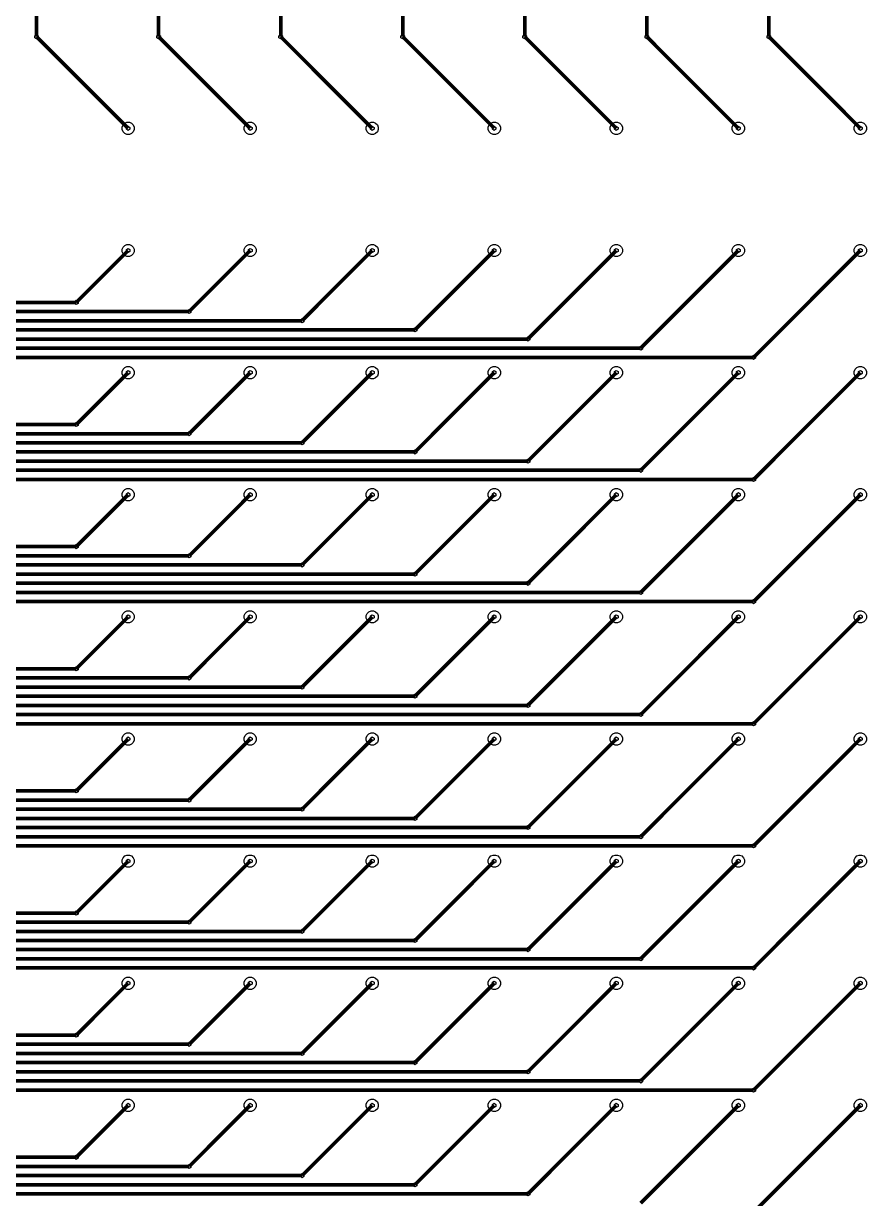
# Model space of a CAD drawing. Extents: x -22715 to 22715, y -22715 to 22715.
# Drawn here: x -736 to -45, y -3926 to -2964 of the extents above; entities that cross this region are included whole.
import ezdxf

# ---------------------------------------------------------------- set-up
doc = ezdxf.new("R2010")
doc.units = 0
doc.layers.add('L0D0_0', color=2, linetype='CONTINUOUS')

# ---------------------------------------------------------------- blocks, each defined once
blk = doc.blocks.new('LGA400C100P20X20_2000X2000X0_1')
at = {"layer": 'L0D0_0'}
for points in [[(-6.51, 5.45), (-6.528, 5.458), (-6.542, 5.472), (-6.55, 5.49), (-6.55, 5.51), (-6.542, 5.528), (-6.528, 5.542), (-6.51, 5.55), (-6.49, 5.55), (-6.472, 5.542), (-6.458, 5.528), (-6.45, 5.51), (-6.45, 5.49), (-6.458, 5.472), (-6.472, 5.458), (-6.49, 5.45)], [(-5.51, 5.45), (-5.528, 5.458), (-5.542, 5.472), (-5.55, 5.49), (-5.55, 5.51), (-5.542, 5.528), (-5.528, 5.542), (-5.51, 5.55), (-5.49, 5.55), (-5.472, 5.542), (-5.458, 5.528), (-5.45, 5.51), (-5.45, 5.49), (-5.458, 5.472), (-5.472, 5.458), (-5.49, 5.45)], [(-4.51, 5.45), (-4.528, 5.458), (-4.542, 5.472), (-4.55, 5.49), (-4.55, 5.51), (-4.542, 5.528), (-4.528, 5.542), (-4.51, 5.55), (-4.49, 5.55), (-4.472, 5.542), (-4.458, 5.528), (-4.45, 5.51), (-4.45, 5.49), (-4.458, 5.472), (-4.472, 5.458), (-4.49, 5.45)], [(-3.51, 5.45), (-3.528, 5.458), (-3.542, 5.472), (-3.55, 5.49), (-3.55, 5.51), (-3.542, 5.528), (-3.528, 5.542), (-3.51, 5.55), (-3.49, 5.55), (-3.472, 5.542), (-3.458, 5.528), (-3.45, 5.51), (-3.45, 5.49), (-3.458, 5.472), (-3.472, 5.458), (-3.49, 5.45)], [(-2.51, 5.45), (-2.528, 5.458), (-2.542, 5.472), (-2.55, 5.49), (-2.55, 5.51), (-2.542, 5.528), (-2.528, 5.542), (-2.51, 5.55), (-2.49, 5.55), (-2.472, 5.542), (-2.458, 5.528), (-2.45, 5.51), (-2.45, 5.49), (-2.458, 5.472), (-2.472, 5.458), (-2.49, 5.45)], [(-1.51, 5.45), (-1.528, 5.458), (-1.542, 5.472), (-1.55, 5.49), (-1.55, 5.51), (-1.542, 5.528), (-1.528, 5.542), (-1.51, 5.55), (-1.49, 5.55), (-1.472, 5.542), (-1.458, 5.528), (-1.45, 5.51), (-1.45, 5.49), (-1.458, 5.472), (-1.472, 5.458), (-1.49, 5.45)], [(-0.51, 5.45), (-0.528, 5.458), (-0.542, 5.472), (-0.55, 5.49), (-0.55, 5.51), (-0.542, 5.528), (-0.528, 5.542), (-0.51, 5.55), (-0.49, 5.55), (-0.472, 5.542), (-0.458, 5.528), (-0.45, 5.51), (-0.45, 5.49), (-0.458, 5.472), (-0.472, 5.458), (-0.49, 5.45)], [(-6.51, 4.45), (-6.528, 4.458), (-6.542, 4.472), (-6.55, 4.49), (-6.55, 4.51), (-6.542, 4.528), (-6.528, 4.542), (-6.51, 4.55), (-6.49, 4.55), (-6.472, 4.542), (-6.458, 4.528), (-6.45, 4.51), (-6.45, 4.49), (-6.458, 4.472), (-6.472, 4.458), (-6.49, 4.45)], [(-5.51, 4.45), (-5.528, 4.458), (-5.542, 4.472), (-5.55, 4.49), (-5.55, 4.51), (-5.542, 4.528), (-5.528, 4.542), (-5.51, 4.55), (-5.49, 4.55), (-5.472, 4.542), (-5.458, 4.528), (-5.45, 4.51), (-5.45, 4.49), (-5.458, 4.472), (-5.472, 4.458), (-5.49, 4.45)], [(-4.51, 4.45), (-4.528, 4.458), (-4.542, 4.472), (-4.55, 4.49), (-4.55, 4.51), (-4.542, 4.528), (-4.528, 4.542), (-4.51, 4.55), (-4.49, 4.55), (-4.472, 4.542), (-4.458, 4.528), (-4.45, 4.51), (-4.45, 4.49), (-4.458, 4.472), (-4.472, 4.458), (-4.49, 4.45)], [(-3.51, 4.45), (-3.528, 4.458), (-3.542, 4.472), (-3.55, 4.49), (-3.55, 4.51), (-3.542, 4.528), (-3.528, 4.542), (-3.51, 4.55), (-3.49, 4.55), (-3.472, 4.542), (-3.458, 4.528), (-3.45, 4.51), (-3.45, 4.49), (-3.458, 4.472), (-3.472, 4.458), (-3.49, 4.45)], [(-2.51, 4.45), (-2.528, 4.458), (-2.542, 4.472), (-2.55, 4.49), (-2.55, 4.51), (-2.542, 4.528), (-2.528, 4.542), (-2.51, 4.55), (-2.49, 4.55), (-2.472, 4.542), (-2.458, 4.528), (-2.45, 4.51), (-2.45, 4.49), (-2.458, 4.472), (-2.472, 4.458), (-2.49, 4.45)], [(-1.51, 4.45), (-1.528, 4.458), (-1.542, 4.472), (-1.55, 4.49), (-1.55, 4.51), (-1.542, 4.528), (-1.528, 4.542), (-1.51, 4.55), (-1.49, 4.55), (-1.472, 4.542), (-1.458, 4.528), (-1.45, 4.51), (-1.45, 4.49), (-1.458, 4.472), (-1.472, 4.458), (-1.49, 4.45)], [(-0.51, 4.45), (-0.528, 4.458), (-0.542, 4.472), (-0.55, 4.49), (-0.55, 4.51), (-0.542, 4.528), (-0.528, 4.542), (-0.51, 4.55), (-0.49, 4.55), (-0.472, 4.542), (-0.458, 4.528), (-0.45, 4.51), (-0.45, 4.49), (-0.458, 4.472), (-0.472, 4.458), (-0.49, 4.45)], [(-6.51, 3.45), (-6.528, 3.458), (-6.542, 3.472), (-6.55, 3.49), (-6.55, 3.51), (-6.542, 3.528), (-6.528, 3.542), (-6.51, 3.55), (-6.49, 3.55), (-6.472, 3.542), (-6.458, 3.528), (-6.45, 3.51), (-6.45, 3.49), (-6.458, 3.472), (-6.472, 3.458), (-6.49, 3.45)], [(-5.51, 3.45), (-5.528, 3.458), (-5.542, 3.472), (-5.55, 3.49), (-5.55, 3.51), (-5.542, 3.528), (-5.528, 3.542), (-5.51, 3.55), (-5.49, 3.55), (-5.472, 3.542), (-5.458, 3.528), (-5.45, 3.51), (-5.45, 3.49), (-5.458, 3.472), (-5.472, 3.458), (-5.49, 3.45)], [(-4.51, 3.45), (-4.528, 3.458), (-4.542, 3.472), (-4.55, 3.49), (-4.55, 3.51), (-4.542, 3.528), (-4.528, 3.542), (-4.51, 3.55), (-4.49, 3.55), (-4.472, 3.542), (-4.458, 3.528), (-4.45, 3.51), (-4.45, 3.49), (-4.458, 3.472), (-4.472, 3.458), (-4.49, 3.45)], [(-3.51, 3.45), (-3.528, 3.458), (-3.542, 3.472), (-3.55, 3.49), (-3.55, 3.51), (-3.542, 3.528), (-3.528, 3.542), (-3.51, 3.55), (-3.49, 3.55), (-3.472, 3.542), (-3.458, 3.528), (-3.45, 3.51), (-3.45, 3.49), (-3.458, 3.472), (-3.472, 3.458), (-3.49, 3.45)], [(-2.51, 3.45), (-2.528, 3.458), (-2.542, 3.472), (-2.55, 3.49), (-2.55, 3.51), (-2.542, 3.528), (-2.528, 3.542), (-2.51, 3.55), (-2.49, 3.55), (-2.472, 3.542), (-2.458, 3.528), (-2.45, 3.51), (-2.45, 3.49), (-2.458, 3.472), (-2.472, 3.458), (-2.49, 3.45)], [(-1.51, 3.45), (-1.528, 3.458), (-1.542, 3.472), (-1.55, 3.49), (-1.55, 3.51), (-1.542, 3.528), (-1.528, 3.542), (-1.51, 3.55), (-1.49, 3.55), (-1.472, 3.542), (-1.458, 3.528), (-1.45, 3.51), (-1.45, 3.49), (-1.458, 3.472), (-1.472, 3.458), (-1.49, 3.45)], [(-0.51, 3.45), (-0.528, 3.458), (-0.542, 3.472), (-0.55, 3.49), (-0.55, 3.51), (-0.542, 3.528), (-0.528, 3.542), (-0.51, 3.55), (-0.49, 3.55), (-0.472, 3.542), (-0.458, 3.528), (-0.45, 3.51), (-0.45, 3.49), (-0.458, 3.472), (-0.472, 3.458), (-0.49, 3.45)], [(-6.51, 2.45), (-6.528, 2.458), (-6.542, 2.472), (-6.55, 2.49), (-6.55, 2.51), (-6.542, 2.528), (-6.528, 2.542), (-6.51, 2.55), (-6.49, 2.55), (-6.472, 2.542), (-6.458, 2.528), (-6.45, 2.51), (-6.45, 2.49), (-6.458, 2.472), (-6.472, 2.458), (-6.49, 2.45)], [(-5.51, 2.45), (-5.528, 2.458), (-5.542, 2.472), (-5.55, 2.49), (-5.55, 2.51), (-5.542, 2.528), (-5.528, 2.542), (-5.51, 2.55), (-5.49, 2.55), (-5.472, 2.542), (-5.458, 2.528), (-5.45, 2.51), (-5.45, 2.49), (-5.458, 2.472), (-5.472, 2.458), (-5.49, 2.45)], [(-4.51, 2.45), (-4.528, 2.458), (-4.542, 2.472), (-4.55, 2.49), (-4.55, 2.51), (-4.542, 2.528), (-4.528, 2.542), (-4.51, 2.55), (-4.49, 2.55), (-4.472, 2.542), (-4.458, 2.528), (-4.45, 2.51), (-4.45, 2.49), (-4.458, 2.472), (-4.472, 2.458), (-4.49, 2.45)], [(-3.51, 2.45), (-3.528, 2.458), (-3.542, 2.472), (-3.55, 2.49), (-3.55, 2.51), (-3.542, 2.528), (-3.528, 2.542), (-3.51, 2.55), (-3.49, 2.55), (-3.472, 2.542), (-3.458, 2.528), (-3.45, 2.51), (-3.45, 2.49), (-3.458, 2.472), (-3.472, 2.458), (-3.49, 2.45)], [(-2.51, 2.45), (-2.528, 2.458), (-2.542, 2.472), (-2.55, 2.49), (-2.55, 2.51), (-2.542, 2.528), (-2.528, 2.542), (-2.51, 2.55), (-2.49, 2.55), (-2.472, 2.542), (-2.458, 2.528), (-2.45, 2.51), (-2.45, 2.49), (-2.458, 2.472), (-2.472, 2.458), (-2.49, 2.45)], [(-1.51, 2.45), (-1.528, 2.458), (-1.542, 2.472), (-1.55, 2.49), (-1.55, 2.51), (-1.542, 2.528), (-1.528, 2.542), (-1.51, 2.55), (-1.49, 2.55), (-1.472, 2.542), (-1.458, 2.528), (-1.45, 2.51), (-1.45, 2.49), (-1.458, 2.472), (-1.472, 2.458), (-1.49, 2.45)], [(-0.51, 2.45), (-0.528, 2.458), (-0.542, 2.472), (-0.55, 2.49), (-0.55, 2.51), (-0.542, 2.528), (-0.528, 2.542), (-0.51, 2.55), (-0.49, 2.55), (-0.472, 2.542), (-0.458, 2.528), (-0.45, 2.51), (-0.45, 2.49), (-0.458, 2.472), (-0.472, 2.458), (-0.49, 2.45)], [(-6.51, 1.45), (-6.528, 1.458), (-6.542, 1.472), (-6.55, 1.49), (-6.55, 1.51), (-6.542, 1.528), (-6.528, 1.542), (-6.51, 1.55), (-6.49, 1.55), (-6.472, 1.542), (-6.458, 1.528), (-6.45, 1.51), (-6.45, 1.49), (-6.458, 1.472), (-6.472, 1.458), (-6.49, 1.45)], [(-5.51, 1.45), (-5.528, 1.458), (-5.542, 1.472), (-5.55, 1.49), (-5.55, 1.51), (-5.542, 1.528), (-5.528, 1.542), (-5.51, 1.55), (-5.49, 1.55), (-5.472, 1.542), (-5.458, 1.528), (-5.45, 1.51), (-5.45, 1.49), (-5.458, 1.472), (-5.472, 1.458), (-5.49, 1.45)], [(-4.51, 1.45), (-4.528, 1.458), (-4.542, 1.472), (-4.55, 1.49), (-4.55, 1.51), (-4.542, 1.528), (-4.528, 1.542), (-4.51, 1.55), (-4.49, 1.55), (-4.472, 1.542), (-4.458, 1.528), (-4.45, 1.51), (-4.45, 1.49), (-4.458, 1.472), (-4.472, 1.458), (-4.49, 1.45)], [(-3.51, 1.45), (-3.528, 1.458), (-3.542, 1.472), (-3.55, 1.49), (-3.55, 1.51), (-3.542, 1.528), (-3.528, 1.542), (-3.51, 1.55), (-3.49, 1.55), (-3.472, 1.542), (-3.458, 1.528), (-3.45, 1.51), (-3.45, 1.49), (-3.458, 1.472), (-3.472, 1.458), (-3.49, 1.45)], [(-2.51, 1.45), (-2.528, 1.458), (-2.542, 1.472), (-2.55, 1.49), (-2.55, 1.51), (-2.542, 1.528), (-2.528, 1.542), (-2.51, 1.55), (-2.49, 1.55), (-2.472, 1.542), (-2.458, 1.528), (-2.45, 1.51), (-2.45, 1.49), (-2.458, 1.472), (-2.472, 1.458), (-2.49, 1.45)], [(-1.51, 1.45), (-1.528, 1.458), (-1.542, 1.472), (-1.55, 1.49), (-1.55, 1.51), (-1.542, 1.528), (-1.528, 1.542), (-1.51, 1.55), (-1.49, 1.55), (-1.472, 1.542), (-1.458, 1.528), (-1.45, 1.51), (-1.45, 1.49), (-1.458, 1.472), (-1.472, 1.458), (-1.49, 1.45)], [(-0.51, 1.45), (-0.528, 1.458), (-0.542, 1.472), (-0.55, 1.49), (-0.55, 1.51), (-0.542, 1.528), (-0.528, 1.542), (-0.51, 1.55), (-0.49, 1.55), (-0.472, 1.542), (-0.458, 1.528), (-0.45, 1.51), (-0.45, 1.49), (-0.458, 1.472), (-0.472, 1.458), (-0.49, 1.45)], [(-6.51, 0.45), (-6.528, 0.458), (-6.542, 0.472), (-6.55, 0.49), (-6.55, 0.51), (-6.542, 0.528), (-6.528, 0.542), (-6.51, 0.55), (-6.49, 0.55), (-6.472, 0.542), (-6.458, 0.528), (-6.45, 0.51), (-6.45, 0.49), (-6.458, 0.472), (-6.472, 0.458), (-6.49, 0.45)], [(-5.51, 0.45), (-5.528, 0.458), (-5.542, 0.472), (-5.55, 0.49), (-5.55, 0.51), (-5.542, 0.528), (-5.528, 0.542), (-5.51, 0.55), (-5.49, 0.55), (-5.472, 0.542), (-5.458, 0.528), (-5.45, 0.51), (-5.45, 0.49), (-5.458, 0.472), (-5.472, 0.458), (-5.49, 0.45)], [(-4.51, 0.45), (-4.528, 0.458), (-4.542, 0.472), (-4.55, 0.49), (-4.55, 0.51), (-4.542, 0.528), (-4.528, 0.542), (-4.51, 0.55), (-4.49, 0.55), (-4.472, 0.542), (-4.458, 0.528), (-4.45, 0.51), (-4.45, 0.49), (-4.458, 0.472), (-4.472, 0.458), (-4.49, 0.45)], [(-3.51, 0.45), (-3.528, 0.458), (-3.542, 0.472), (-3.55, 0.49), (-3.55, 0.51), (-3.542, 0.528), (-3.528, 0.542), (-3.51, 0.55), (-3.49, 0.55), (-3.472, 0.542), (-3.458, 0.528), (-3.45, 0.51), (-3.45, 0.49), (-3.458, 0.472), (-3.472, 0.458), (-3.49, 0.45)], [(-2.51, 0.45), (-2.528, 0.458), (-2.542, 0.472), (-2.55, 0.49), (-2.55, 0.51), (-2.542, 0.528), (-2.528, 0.542), (-2.51, 0.55), (-2.49, 0.55), (-2.472, 0.542), (-2.458, 0.528), (-2.45, 0.51), (-2.45, 0.49), (-2.458, 0.472), (-2.472, 0.458), (-2.49, 0.45)], [(-1.51, 0.45), (-1.528, 0.458), (-1.542, 0.472), (-1.55, 0.49), (-1.55, 0.51), (-1.542, 0.528), (-1.528, 0.542), (-1.51, 0.55), (-1.49, 0.55), (-1.472, 0.542), (-1.458, 0.528), (-1.45, 0.51), (-1.45, 0.49), (-1.458, 0.472), (-1.472, 0.458), (-1.49, 0.45)], [(-0.51, 0.45), (-0.528, 0.458), (-0.542, 0.472), (-0.55, 0.49), (-0.55, 0.51), (-0.542, 0.528), (-0.528, 0.542), (-0.51, 0.55), (-0.49, 0.55), (-0.472, 0.542), (-0.458, 0.528), (-0.45, 0.51), (-0.45, 0.49), (-0.458, 0.472), (-0.472, 0.458), (-0.49, 0.45)], [(-6.51, -0.55), (-6.528, -0.542), (-6.542, -0.528), (-6.55, -0.51), (-6.55, -0.49), (-6.542, -0.472), (-6.528, -0.458), (-6.51, -0.45), (-6.49, -0.45), (-6.472, -0.458), (-6.458, -0.472), (-6.45, -0.49), (-6.45, -0.51), (-6.458, -0.528), (-6.472, -0.542), (-6.49, -0.55)], [(-5.51, -0.55), (-5.528, -0.542), (-5.542, -0.528), (-5.55, -0.51), (-5.55, -0.49), (-5.542, -0.472), (-5.528, -0.458), (-5.51, -0.45), (-5.49, -0.45), (-5.472, -0.458), (-5.458, -0.472), (-5.45, -0.49), (-5.45, -0.51), (-5.458, -0.528), (-5.472, -0.542), (-5.49, -0.55)], [(-4.51, -0.55), (-4.528, -0.542), (-4.542, -0.528), (-4.55, -0.51), (-4.55, -0.49), (-4.542, -0.472), (-4.528, -0.458), (-4.51, -0.45), (-4.49, -0.45), (-4.472, -0.458), (-4.458, -0.472), (-4.45, -0.49), (-4.45, -0.51), (-4.458, -0.528), (-4.472, -0.542), (-4.49, -0.55)], [(-3.51, -0.55), (-3.528, -0.542), (-3.542, -0.528), (-3.55, -0.51), (-3.55, -0.49), (-3.542, -0.472), (-3.528, -0.458), (-3.51, -0.45), (-3.49, -0.45), (-3.472, -0.458), (-3.458, -0.472), (-3.45, -0.49), (-3.45, -0.51), (-3.458, -0.528), (-3.472, -0.542), (-3.49, -0.55)], [(-2.51, -0.55), (-2.528, -0.542), (-2.542, -0.528), (-2.55, -0.51), (-2.55, -0.49), (-2.542, -0.472), (-2.528, -0.458), (-2.51, -0.45), (-2.49, -0.45), (-2.472, -0.458), (-2.458, -0.472), (-2.45, -0.49), (-2.45, -0.51), (-2.458, -0.528), (-2.472, -0.542), (-2.49, -0.55)], [(-1.51, -0.55), (-1.528, -0.542), (-1.542, -0.528), (-1.55, -0.51), (-1.55, -0.49), (-1.542, -0.472), (-1.528, -0.458), (-1.51, -0.45), (-1.49, -0.45), (-1.472, -0.458), (-1.458, -0.472), (-1.45, -0.49), (-1.45, -0.51), (-1.458, -0.528), (-1.472, -0.542), (-1.49, -0.55)], [(-0.51, -0.55), (-0.528, -0.542), (-0.542, -0.528), (-0.55, -0.51), (-0.55, -0.49), (-0.542, -0.472), (-0.528, -0.458), (-0.51, -0.45), (-0.49, -0.45), (-0.472, -0.458), (-0.458, -0.472), (-0.45, -0.49), (-0.45, -0.51), (-0.458, -0.528), (-0.472, -0.542), (-0.49, -0.55)], [(-6.51, -1.55), (-6.528, -1.542), (-6.542, -1.528), (-6.55, -1.51), (-6.55, -1.49), (-6.542, -1.472), (-6.528, -1.458), (-6.51, -1.45), (-6.49, -1.45), (-6.472, -1.458), (-6.458, -1.472), (-6.45, -1.49), (-6.45, -1.51), (-6.458, -1.528), (-6.472, -1.542), (-6.49, -1.55)], [(-5.51, -1.55), (-5.528, -1.542), (-5.542, -1.528), (-5.55, -1.51), (-5.55, -1.49), (-5.542, -1.472), (-5.528, -1.458), (-5.51, -1.45), (-5.49, -1.45), (-5.472, -1.458), (-5.458, -1.472), (-5.45, -1.49), (-5.45, -1.51), (-5.458, -1.528), (-5.472, -1.542), (-5.49, -1.55)], [(-4.51, -1.55), (-4.528, -1.542), (-4.542, -1.528), (-4.55, -1.51), (-4.55, -1.49), (-4.542, -1.472), (-4.528, -1.458), (-4.51, -1.45), (-4.49, -1.45), (-4.472, -1.458), (-4.458, -1.472), (-4.45, -1.49), (-4.45, -1.51), (-4.458, -1.528), (-4.472, -1.542), (-4.49, -1.55)], [(-3.51, -1.55), (-3.528, -1.542), (-3.542, -1.528), (-3.55, -1.51), (-3.55, -1.49), (-3.542, -1.472), (-3.528, -1.458), (-3.51, -1.45), (-3.49, -1.45), (-3.472, -1.458), (-3.458, -1.472), (-3.45, -1.49), (-3.45, -1.51), (-3.458, -1.528), (-3.472, -1.542), (-3.49, -1.55)], [(-2.51, -1.55), (-2.528, -1.542), (-2.542, -1.528), (-2.55, -1.51), (-2.55, -1.49), (-2.542, -1.472), (-2.528, -1.458), (-2.51, -1.45), (-2.49, -1.45), (-2.472, -1.458), (-2.458, -1.472), (-2.45, -1.49), (-2.45, -1.51), (-2.458, -1.528), (-2.472, -1.542), (-2.49, -1.55)], [(-1.51, -1.55), (-1.528, -1.542), (-1.542, -1.528), (-1.55, -1.51), (-1.55, -1.49), (-1.542, -1.472), (-1.528, -1.458), (-1.51, -1.45), (-1.49, -1.45), (-1.472, -1.458), (-1.458, -1.472), (-1.45, -1.49), (-1.45, -1.51), (-1.458, -1.528), (-1.472, -1.542), (-1.49, -1.55)], [(-0.51, -1.55), (-0.528, -1.542), (-0.542, -1.528), (-0.55, -1.51), (-0.55, -1.49), (-0.542, -1.472), (-0.528, -1.458), (-0.51, -1.45), (-0.49, -1.45), (-0.472, -1.458), (-0.458, -1.472), (-0.45, -1.49), (-0.45, -1.51), (-0.458, -1.528), (-0.472, -1.542), (-0.49, -1.55)], [(-6.51, -2.55), (-6.528, -2.542), (-6.542, -2.528), (-6.55, -2.51), (-6.55, -2.49), (-6.542, -2.472), (-6.528, -2.458), (-6.51, -2.45), (-6.49, -2.45), (-6.472, -2.458), (-6.458, -2.472), (-6.45, -2.49), (-6.45, -2.51), (-6.458, -2.528), (-6.472, -2.542), (-6.49, -2.55)], [(-5.51, -2.55), (-5.528, -2.542), (-5.542, -2.528), (-5.55, -2.51), (-5.55, -2.49), (-5.542, -2.472), (-5.528, -2.458), (-5.51, -2.45), (-5.49, -2.45), (-5.472, -2.458), (-5.458, -2.472), (-5.45, -2.49), (-5.45, -2.51), (-5.458, -2.528), (-5.472, -2.542), (-5.49, -2.55)], [(-4.51, -2.55), (-4.528, -2.542), (-4.542, -2.528), (-4.55, -2.51), (-4.55, -2.49), (-4.542, -2.472), (-4.528, -2.458), (-4.51, -2.45), (-4.49, -2.45), (-4.472, -2.458), (-4.458, -2.472), (-4.45, -2.49), (-4.45, -2.51), (-4.458, -2.528), (-4.472, -2.542), (-4.49, -2.55)], [(-3.51, -2.55), (-3.528, -2.542), (-3.542, -2.528), (-3.55, -2.51), (-3.55, -2.49), (-3.542, -2.472), (-3.528, -2.458), (-3.51, -2.45), (-3.49, -2.45), (-3.472, -2.458), (-3.458, -2.472), (-3.45, -2.49), (-3.45, -2.51), (-3.458, -2.528), (-3.472, -2.542), (-3.49, -2.55)], [(-2.51, -2.55), (-2.528, -2.542), (-2.542, -2.528), (-2.55, -2.51), (-2.55, -2.49), (-2.542, -2.472), (-2.528, -2.458), (-2.51, -2.45), (-2.49, -2.45), (-2.472, -2.458), (-2.458, -2.472), (-2.45, -2.49), (-2.45, -2.51), (-2.458, -2.528), (-2.472, -2.542), (-2.49, -2.55)], [(-1.51, -2.55), (-1.528, -2.542), (-1.542, -2.528), (-1.55, -2.51), (-1.55, -2.49), (-1.542, -2.472), (-1.528, -2.458), (-1.51, -2.45), (-1.49, -2.45), (-1.472, -2.458), (-1.458, -2.472), (-1.45, -2.49), (-1.45, -2.51), (-1.458, -2.528), (-1.472, -2.542), (-1.49, -2.55)], [(-0.51, -2.55), (-0.528, -2.542), (-0.542, -2.528), (-0.55, -2.51), (-0.55, -2.49), (-0.542, -2.472), (-0.528, -2.458), (-0.51, -2.45), (-0.49, -2.45), (-0.472, -2.458), (-0.458, -2.472), (-0.45, -2.49), (-0.45, -2.51), (-0.458, -2.528), (-0.472, -2.542), (-0.49, -2.55)]]:
    blk.add_lwpolyline(points, close=True, dxfattribs=at)

msp = doc.modelspace()

# ---------------------------------------------------------------- linework, layer by layer
at = {"layer": 'L0D0_0', "const_width": 3}
for points in [[(-125, -2975), (-125, 17857.5)], [(-725, -2975), (-725, 5477.5)], [(-625, -2975), (-625, 5477.5)], [(-525, -2975), (-525, 5477.5)], [(-425, -2975), (-425, 5477.5)], [(-325, -2975), (-325, 5477.5)], [(-225, -2975), (-225, 5477.5)], [(-725, -2975), (-650, -3050)], [(-625, -2975), (-550, -3050)], [(-525, -2975), (-450, -3050)], [(-425, -2975), (-350, -3050)], [(-325, -2975), (-250, -3050)], [(-225, -2975), (-150, -3050)], [(-125, -2975), (-50, -3050)], [(-692.5, -3192.5), (-650, -3150)], [(-600, -3200), (-550, -3150)], [(-507.5, -3207.5), (-450, -3150)], [(-415, -3215), (-350, -3150)], [(-322.5, -3222.5), (-250, -3150)], [(-230, -3230), (-150, -3150)], [(-137.5, -3237.5), (-50, -3150)], [(-6741.8, -3192.5), (-692.5, -3192.5)], [(-6744.9, -3200), (-600, -3200)], [(-6748, -3207.5), (-507.5, -3207.5)], [(-6754.2, -3222.5), (-322.5, -3222.5)], [(-6751.1, -3215), (-415, -3215)], [(-6757.4, -3230), (-230, -3230)], [(-6760.5, -3237.5), (-137.5, -3237.5)], [(-692.5, -3292.5), (-650, -3250)], [(-600, -3300), (-550, -3250)], [(-507.5, -3307.5), (-450, -3250)], [(-415, -3315), (-350, -3250)], [(-322.5, -3322.5), (-250, -3250)], [(-230, -3330), (-150, -3250)], [(-137.5, -3337.5), (-50, -3250)], [(-8609.9, -3300), (-600, -3300)], [(-8606.8, -3292.5), (-692.5, -3292.5)], [(-8613, -3307.5), (-507.5, -3307.5)], [(-8616.1, -3315), (-415, -3315)], [(-8622.4, -3330), (-230, -3330)], [(-8619.2, -3322.5), (-322.5, -3322.5)], [(-8625.5, -3337.5), (-137.5, -3337.5)], [(-692.5, -3392.5), (-650, -3350)], [(-600, -3400), (-550, -3350)], [(-507.5, -3407.5), (-450, -3350)], [(-415, -3415), (-350, -3350)], [(-322.5, -3422.5), (-250, -3350)], [(-230, -3430), (-150, -3350)], [(-137.5, -3437.5), (-50, -3350)], [(-10191.8, -3392.5), (-692.5, -3392.5)], [(-10194.9, -3400), (-600, -3400)], [(-10201.1, -3415), (-415, -3415)], [(-10198, -3407.5), (-507.5, -3407.5)], [(-10204.3, -3422.5), (-322.5, -3422.5)], [(-10207.4, -3430), (-230, -3430)], [(-10210.5, -3437.5), (-137.5, -3437.5)], [(-692.5, -3492.5), (-650, -3450)], [(-600, -3500), (-550, -3450)], [(-507.5, -3507.5), (-450, -3450)], [(-415, -3515), (-350, -3450)], [(-322.5, -3522.5), (-250, -3450)], [(-230, -3530), (-150, -3450)], [(-137.5, -3537.5), (-50, -3450)], [(-11161.8, -3492.5), (-692.5, -3492.5)], [(-11164.9, -3500), (-600, -3500)], [(-11168, -3507.5), (-507.5, -3507.5)], [(-11174.3, -3522.5), (-322.5, -3522.5)], [(-11171.1, -3515), (-415, -3515)], [(-11177.4, -3530), (-230, -3530)], [(-11180.5, -3537.5), (-137.5, -3537.5)], [(-692.5, -3592.5), (-650, -3550)], [(-600, -3600), (-550, -3550)], [(-507.5, -3607.5), (-450, -3550)], [(-415, -3615), (-350, -3550)], [(-322.5, -3622.5), (-250, -3550)], [(-230, -3630), (-150, -3550)], [(-137.5, -3637.5), (-50, -3550)], [(-12124.3, -3592.5), (-692.5, -3592.5)], [(-12130.5, -3607.5), (-507.5, -3607.5)], [(-12127.4, -3600), (-600, -3600)], [(-12133.6, -3615), (-415, -3615)], [(-12136.8, -3622.5), (-322.5, -3622.5)], [(-12143, -3637.5), (-137.5, -3637.5)], [(-12139.9, -3630), (-230, -3630)], [(-692.5, -3692.5), (-650, -3650)], [(-600, -3700), (-550, -3650)], [(-507.5, -3707.5), (-450, -3650)], [(-415, -3715), (-350, -3650)], [(-322.5, -3722.5), (-250, -3650)], [(-230, -3730), (-150, -3650)], [(-137.5, -3737.5), (-50, -3650)], [(-12974.3, -3692.5), (-692.5, -3692.5)], [(-12977.4, -3700), (-600, -3700)], [(-12983.6, -3715), (-415, -3715)], [(-12980.5, -3707.5), (-507.5, -3707.5)], [(-12986.8, -3722.5), (-322.5, -3722.5)], [(-12989.9, -3730), (-230, -3730)], [(-12993, -3737.5), (-137.5, -3737.5)], [(-692.5, -3792.5), (-650, -3750)], [(-600, -3800), (-550, -3750)], [(-507.5, -3807.5), (-450, -3750)], [(-415, -3815), (-350, -3750)], [(-322.5, -3822.5), (-250, -3750)], [(-230, -3830), (-150, -3750)], [(-137.5, -3837.5), (-50, -3750)], [(-13902.4, -3800), (-600, -3800)], [(-13899.3, -3792.5), (-692.5, -3792.5)], [(-13905.5, -3807.5), (-507.5, -3807.5)], [(-13908.6, -3815), (-415, -3815)], [(-13914.9, -3830), (-230, -3830)], [(-13911.8, -3822.5), (-322.5, -3822.5)], [(-13918, -3837.5), (-137.5, -3837.5)], [(-692.5, -3892.5), (-650, -3850)], [(-600, -3900), (-550, -3850)], [(-507.5, -3907.5), (-450, -3850)], [(-415, -3915), (-350, -3850)], [(-322.5, -3922.5), (-250, -3850)], [(-230, -3930), (-150, -3850)], [(-137.5, -3937.5), (-50, -3850)], [(-14706.8, -3892.5), (-692.5, -3892.5)], [(-14713, -3907.5), (-507.5, -3907.5)], [(-14709.9, -3900), (-600, -3900)], [(-14716.1, -3915), (-415, -3915)], [(-14719.3, -3922.5), (-322.5, -3922.5)]]:
    msp.add_lwpolyline(points, dxfattribs=at)
at = {"layer": 'L0D0_0'}
for points in [[(-725, -2976.7), (-726.5, -2975.8), (-726.5, -2974.2), (-725, -2973.3), (-723.6, -2974.2), (-723.6, -2975.8)], [(-725, -2976.7), (-726.5, -2975.8), (-726.5, -2974.2), (-725, -2973.3), (-723.6, -2974.2), (-723.6, -2975.8)], [(-625, -2976.7), (-626.5, -2975.8), (-626.5, -2974.2), (-625, -2973.3), (-623.6, -2974.2), (-623.6, -2975.8)], [(-625, -2976.7), (-626.5, -2975.8), (-626.5, -2974.2), (-625, -2973.3), (-623.6, -2974.2), (-623.6, -2975.8)], [(-525, -2976.7), (-526.5, -2975.8), (-526.5, -2974.2), (-525, -2973.3), (-523.6, -2974.2), (-523.6, -2975.8)], [(-525, -2976.7), (-526.5, -2975.8), (-526.5, -2974.2), (-525, -2973.3), (-523.6, -2974.2), (-523.6, -2975.8)], [(-425, -2976.7), (-426.5, -2975.8), (-426.5, -2974.2), (-425, -2973.3), (-423.6, -2974.2), (-423.6, -2975.8)], [(-425, -2976.7), (-426.5, -2975.8), (-426.5, -2974.2), (-425, -2973.3), (-423.6, -2974.2), (-423.6, -2975.8)], [(-325, -2976.7), (-326.5, -2975.8), (-326.5, -2974.2), (-325, -2973.3), (-323.6, -2974.2), (-323.6, -2975.8)], [(-325, -2976.7), (-326.5, -2975.8), (-326.5, -2974.2), (-325, -2973.3), (-323.6, -2974.2), (-323.6, -2975.8)], [(-225, -2976.7), (-226.5, -2975.8), (-226.5, -2974.2), (-225, -2973.3), (-223.6, -2974.2), (-223.6, -2975.8)], [(-225, -2976.7), (-226.5, -2975.8), (-226.5, -2974.2), (-225, -2973.3), (-223.6, -2974.2), (-223.6, -2975.8)], [(-125, -2976.7), (-126.5, -2975.8), (-126.5, -2974.2), (-125, -2973.3), (-123.6, -2974.2), (-123.6, -2975.8)], [(-125, -2976.7), (-126.5, -2975.8), (-126.5, -2974.2), (-125, -2973.3), (-123.6, -2974.2), (-123.6, -2975.8)], [(-650, -3051.7), (-651.4, -3050.8), (-651.4, -3049.2), (-650, -3048.3), (-648.5, -3049.2), (-648.5, -3050.8)], [(-550, -3051.7), (-551.4, -3050.8), (-551.4, -3049.2), (-550, -3048.3), (-548.5, -3049.2), (-548.5, -3050.8)], [(-450, -3051.7), (-451.4, -3050.8), (-451.4, -3049.2), (-450, -3048.3), (-448.5, -3049.2), (-448.5, -3050.8)], [(-350, -3051.7), (-351.5, -3050.8), (-351.5, -3049.2), (-350, -3048.3), (-348.6, -3049.2), (-348.6, -3050.8)], [(-250, -3051.7), (-251.5, -3050.8), (-251.5, -3049.2), (-250, -3048.3), (-248.6, -3049.2), (-248.6, -3050.8)], [(-150, -3051.7), (-151.5, -3050.8), (-151.5, -3049.2), (-150, -3048.3), (-148.6, -3049.2), (-148.6, -3050.8)], [(-50, -3051.7), (-51.5, -3050.8), (-51.5, -3049.2), (-50, -3048.3), (-48.6, -3049.2), (-48.6, -3050.8)], [(-650, -3151.7), (-651.4, -3150.8), (-651.4, -3149.2), (-650, -3148.3), (-648.5, -3149.2), (-648.5, -3150.8)], [(-550, -3151.7), (-551.4, -3150.8), (-551.4, -3149.2), (-550, -3148.3), (-548.5, -3149.2), (-548.5, -3150.8)], [(-450, -3151.7), (-451.4, -3150.8), (-451.4, -3149.2), (-450, -3148.3), (-448.5, -3149.2), (-448.5, -3150.8)], [(-350, -3151.7), (-351.5, -3150.8), (-351.5, -3149.2), (-350, -3148.3), (-348.6, -3149.2), (-348.6, -3150.8)], [(-250, -3151.7), (-251.5, -3150.8), (-251.5, -3149.2), (-250, -3148.3), (-248.6, -3149.2), (-248.6, -3150.8)], [(-150, -3151.7), (-151.5, -3150.8), (-151.5, -3149.2), (-150, -3148.3), (-148.6, -3149.2), (-148.6, -3150.8)], [(-50, -3151.7), (-51.5, -3150.8), (-51.5, -3149.2), (-50, -3148.3), (-48.6, -3149.2), (-48.6, -3150.8)], [(-692.5, -3194.2), (-693.9, -3193.3), (-693.9, -3191.7), (-692.5, -3190.8), (-691, -3191.7), (-691, -3193.3)], [(-692.5, -3194.2), (-693.9, -3193.3), (-693.9, -3191.7), (-692.5, -3190.8), (-691, -3191.7), (-691, -3193.3)], [(-600, -3201.7), (-601.4, -3200.8), (-601.4, -3199.2), (-600, -3198.3), (-598.5, -3199.2), (-598.5, -3200.8)], [(-600, -3201.7), (-601.4, -3200.8), (-601.4, -3199.2), (-600, -3198.3), (-598.5, -3199.2), (-598.5, -3200.8)], [(-507.5, -3209.2), (-508.9, -3208.3), (-508.9, -3206.7), (-507.5, -3205.8), (-506, -3206.7), (-506, -3208.3)], [(-507.5, -3209.2), (-508.9, -3208.3), (-508.9, -3206.7), (-507.5, -3205.8), (-506, -3206.7), (-506, -3208.3)], [(-415, -3216.7), (-416.4, -3215.8), (-416.4, -3214.2), (-415, -3213.3), (-413.5, -3214.2), (-413.5, -3215.8)], [(-415, -3216.7), (-416.4, -3215.8), (-416.4, -3214.2), (-415, -3213.3), (-413.5, -3214.2), (-413.5, -3215.8)], [(-322.5, -3224.2), (-323.9, -3223.3), (-323.9, -3221.7), (-322.5, -3220.8), (-321, -3221.7), (-321, -3223.3)], [(-322.5, -3224.2), (-323.9, -3223.3), (-323.9, -3221.7), (-322.5, -3220.8), (-321, -3221.7), (-321, -3223.3)], [(-230, -3231.7), (-231.4, -3230.8), (-231.4, -3229.2), (-230, -3228.3), (-228.5, -3229.2), (-228.5, -3230.8)], [(-230, -3231.7), (-231.4, -3230.8), (-231.4, -3229.2), (-230, -3228.3), (-228.5, -3229.2), (-228.5, -3230.8)], [(-137.5, -3239.2), (-138.9, -3238.3), (-138.9, -3236.7), (-137.5, -3235.8), (-136, -3236.7), (-136, -3238.3)], [(-137.5, -3239.2), (-138.9, -3238.3), (-138.9, -3236.7), (-137.5, -3235.8), (-136, -3236.7), (-136, -3238.3)], [(-650, -3251.7), (-651.4, -3250.8), (-651.4, -3249.2), (-650, -3248.3), (-648.5, -3249.2), (-648.5, -3250.8)], [(-550, -3251.7), (-551.4, -3250.8), (-551.4, -3249.2), (-550, -3248.3), (-548.5, -3249.2), (-548.5, -3250.8)], [(-450, -3251.7), (-451.4, -3250.8), (-451.4, -3249.2), (-450, -3248.3), (-448.5, -3249.2), (-448.5, -3250.8)], [(-350, -3251.7), (-351.5, -3250.8), (-351.5, -3249.2), (-350, -3248.3), (-348.6, -3249.2), (-348.6, -3250.8)], [(-250, -3251.7), (-251.5, -3250.8), (-251.5, -3249.2), (-250, -3248.3), (-248.6, -3249.2), (-248.6, -3250.8)], [(-150, -3251.7), (-151.5, -3250.8), (-151.5, -3249.2), (-150, -3248.3), (-148.6, -3249.2), (-148.6, -3250.8)], [(-50, -3251.7), (-51.5, -3250.8), (-51.5, -3249.2), (-50, -3248.3), (-48.6, -3249.2), (-48.6, -3250.8)], [(-692.5, -3294.2), (-693.9, -3293.3), (-693.9, -3291.7), (-692.5, -3290.8), (-691, -3291.7), (-691, -3293.3)], [(-692.5, -3294.2), (-693.9, -3293.3), (-693.9, -3291.7), (-692.5, -3290.8), (-691, -3291.7), (-691, -3293.3)], [(-600, -3301.7), (-601.4, -3300.8), (-601.4, -3299.2), (-600, -3298.3), (-598.5, -3299.2), (-598.5, -3300.8)], [(-600, -3301.7), (-601.4, -3300.8), (-601.4, -3299.2), (-600, -3298.3), (-598.5, -3299.2), (-598.5, -3300.8)], [(-507.5, -3309.2), (-508.9, -3308.3), (-508.9, -3306.7), (-507.5, -3305.8), (-506, -3306.7), (-506, -3308.3)], [(-507.5, -3309.2), (-508.9, -3308.3), (-508.9, -3306.7), (-507.5, -3305.8), (-506, -3306.7), (-506, -3308.3)], [(-415, -3316.7), (-416.4, -3315.8), (-416.4, -3314.2), (-415, -3313.3), (-413.5, -3314.2), (-413.5, -3315.8)], [(-415, -3316.7), (-416.4, -3315.8), (-416.4, -3314.2), (-415, -3313.3), (-413.5, -3314.2), (-413.5, -3315.8)], [(-322.5, -3324.2), (-323.9, -3323.3), (-323.9, -3321.7), (-322.5, -3320.8), (-321, -3321.7), (-321, -3323.3)], [(-322.5, -3324.2), (-323.9, -3323.3), (-323.9, -3321.7), (-322.5, -3320.8), (-321, -3321.7), (-321, -3323.3)], [(-230, -3331.7), (-231.4, -3330.8), (-231.4, -3329.2), (-230, -3328.3), (-228.5, -3329.2), (-228.5, -3330.8)], [(-230, -3331.7), (-231.4, -3330.8), (-231.4, -3329.2), (-230, -3328.3), (-228.5, -3329.2), (-228.5, -3330.8)], [(-137.5, -3339.2), (-138.9, -3338.3), (-138.9, -3336.7), (-137.5, -3335.8), (-136, -3336.7), (-136, -3338.3)], [(-137.5, -3339.2), (-138.9, -3338.3), (-138.9, -3336.7), (-137.5, -3335.8), (-136, -3336.7), (-136, -3338.3)], [(-650, -3351.7), (-651.4, -3350.8), (-651.4, -3349.2), (-650, -3348.3), (-648.5, -3349.2), (-648.5, -3350.8)], [(-550, -3351.7), (-551.4, -3350.8), (-551.4, -3349.2), (-550, -3348.3), (-548.5, -3349.2), (-548.5, -3350.8)], [(-450, -3351.7), (-451.4, -3350.8), (-451.4, -3349.2), (-450, -3348.3), (-448.5, -3349.2), (-448.5, -3350.8)], [(-350, -3351.7), (-351.5, -3350.8), (-351.5, -3349.2), (-350, -3348.3), (-348.6, -3349.2), (-348.6, -3350.8)], [(-250, -3351.7), (-251.5, -3350.8), (-251.5, -3349.2), (-250, -3348.3), (-248.6, -3349.2), (-248.6, -3350.8)], [(-150, -3351.7), (-151.5, -3350.8), (-151.5, -3349.2), (-150, -3348.3), (-148.6, -3349.2), (-148.6, -3350.8)], [(-50, -3351.7), (-51.5, -3350.8), (-51.5, -3349.2), (-50, -3348.3), (-48.6, -3349.2), (-48.6, -3350.8)], [(-692.5, -3394.2), (-693.9, -3393.3), (-693.9, -3391.7), (-692.5, -3390.8), (-691, -3391.7), (-691, -3393.3)], [(-692.5, -3394.2), (-693.9, -3393.3), (-693.9, -3391.7), (-692.5, -3390.8), (-691, -3391.7), (-691, -3393.3)], [(-600, -3401.7), (-601.4, -3400.8), (-601.4, -3399.2), (-600, -3398.3), (-598.5, -3399.2), (-598.5, -3400.8)], [(-600, -3401.7), (-601.4, -3400.8), (-601.4, -3399.2), (-600, -3398.3), (-598.5, -3399.2), (-598.5, -3400.8)], [(-507.5, -3409.2), (-508.9, -3408.3), (-508.9, -3406.7), (-507.5, -3405.8), (-506, -3406.7), (-506, -3408.3)], [(-507.5, -3409.2), (-508.9, -3408.3), (-508.9, -3406.7), (-507.5, -3405.8), (-506, -3406.7), (-506, -3408.3)], [(-415, -3416.7), (-416.4, -3415.8), (-416.4, -3414.2), (-415, -3413.3), (-413.5, -3414.2), (-413.5, -3415.8)], [(-415, -3416.7), (-416.4, -3415.8), (-416.4, -3414.2), (-415, -3413.3), (-413.5, -3414.2), (-413.5, -3415.8)], [(-322.5, -3424.2), (-323.9, -3423.3), (-323.9, -3421.7), (-322.5, -3420.8), (-321, -3421.7), (-321, -3423.3)], [(-322.5, -3424.2), (-323.9, -3423.3), (-323.9, -3421.7), (-322.5, -3420.8), (-321, -3421.7), (-321, -3423.3)], [(-230, -3431.7), (-231.4, -3430.8), (-231.4, -3429.2), (-230, -3428.3), (-228.5, -3429.2), (-228.5, -3430.8)], [(-230, -3431.7), (-231.4, -3430.8), (-231.4, -3429.2), (-230, -3428.3), (-228.5, -3429.2), (-228.5, -3430.8)], [(-137.5, -3439.2), (-138.9, -3438.3), (-138.9, -3436.7), (-137.5, -3435.8), (-136, -3436.7), (-136, -3438.3)], [(-137.5, -3439.2), (-138.9, -3438.3), (-138.9, -3436.7), (-137.5, -3435.8), (-136, -3436.7), (-136, -3438.3)], [(-650, -3451.7), (-651.4, -3450.8), (-651.4, -3449.2), (-650, -3448.3), (-648.5, -3449.2), (-648.5, -3450.8)], [(-550, -3451.7), (-551.4, -3450.8), (-551.4, -3449.2), (-550, -3448.3), (-548.5, -3449.2), (-548.5, -3450.8)], [(-450, -3451.7), (-451.4, -3450.8), (-451.4, -3449.2), (-450, -3448.3), (-448.5, -3449.2), (-448.5, -3450.8)], [(-350, -3451.7), (-351.5, -3450.8), (-351.5, -3449.2), (-350, -3448.3), (-348.6, -3449.2), (-348.6, -3450.8)], [(-250, -3451.7), (-251.5, -3450.8), (-251.5, -3449.2), (-250, -3448.3), (-248.6, -3449.2), (-248.6, -3450.8)], [(-150, -3451.7), (-151.5, -3450.8), (-151.5, -3449.2), (-150, -3448.3), (-148.6, -3449.2), (-148.6, -3450.8)], [(-50, -3451.7), (-51.5, -3450.8), (-51.5, -3449.2), (-50, -3448.3), (-48.6, -3449.2), (-48.6, -3450.8)], [(-692.5, -3494.2), (-693.9, -3493.3), (-693.9, -3491.7), (-692.5, -3490.8), (-691, -3491.7), (-691, -3493.3)], [(-692.5, -3494.2), (-693.9, -3493.3), (-693.9, -3491.7), (-692.5, -3490.8), (-691, -3491.7), (-691, -3493.3)], [(-600, -3501.7), (-601.4, -3500.8), (-601.4, -3499.2), (-600, -3498.3), (-598.5, -3499.2), (-598.5, -3500.8)], [(-600, -3501.7), (-601.4, -3500.8), (-601.4, -3499.2), (-600, -3498.3), (-598.5, -3499.2), (-598.5, -3500.8)], [(-507.5, -3509.2), (-508.9, -3508.3), (-508.9, -3506.7), (-507.5, -3505.8), (-506, -3506.7), (-506, -3508.3)], [(-507.5, -3509.2), (-508.9, -3508.3), (-508.9, -3506.7), (-507.5, -3505.8), (-506, -3506.7), (-506, -3508.3)], [(-415, -3516.7), (-416.4, -3515.8), (-416.4, -3514.2), (-415, -3513.3), (-413.5, -3514.2), (-413.5, -3515.8)], [(-415, -3516.7), (-416.4, -3515.8), (-416.4, -3514.2), (-415, -3513.3), (-413.5, -3514.2), (-413.5, -3515.8)], [(-322.5, -3524.2), (-323.9, -3523.3), (-323.9, -3521.7), (-322.5, -3520.8), (-321, -3521.7), (-321, -3523.3)], [(-322.5, -3524.2), (-323.9, -3523.3), (-323.9, -3521.7), (-322.5, -3520.8), (-321, -3521.7), (-321, -3523.3)], [(-230, -3531.7), (-231.4, -3530.8), (-231.4, -3529.2), (-230, -3528.3), (-228.5, -3529.2), (-228.5, -3530.8)], [(-230, -3531.7), (-231.4, -3530.8), (-231.4, -3529.2), (-230, -3528.3), (-228.5, -3529.2), (-228.5, -3530.8)], [(-137.5, -3539.2), (-138.9, -3538.3), (-138.9, -3536.7), (-137.5, -3535.8), (-136, -3536.7), (-136, -3538.3)], [(-137.5, -3539.2), (-138.9, -3538.3), (-138.9, -3536.7), (-137.5, -3535.8), (-136, -3536.7), (-136, -3538.3)], [(-650, -3551.7), (-651.4, -3550.8), (-651.4, -3549.2), (-650, -3548.3), (-648.5, -3549.2), (-648.5, -3550.8)], [(-550, -3551.7), (-551.4, -3550.8), (-551.4, -3549.2), (-550, -3548.3), (-548.5, -3549.2), (-548.5, -3550.8)], [(-450, -3551.7), (-451.4, -3550.8), (-451.4, -3549.2), (-450, -3548.3), (-448.5, -3549.2), (-448.5, -3550.8)], [(-350, -3551.7), (-351.5, -3550.8), (-351.5, -3549.2), (-350, -3548.3), (-348.6, -3549.2), (-348.6, -3550.8)], [(-250, -3551.7), (-251.5, -3550.8), (-251.5, -3549.2), (-250, -3548.3), (-248.6, -3549.2), (-248.6, -3550.8)], [(-150, -3551.7), (-151.5, -3550.8), (-151.5, -3549.2), (-150, -3548.3), (-148.6, -3549.2), (-148.6, -3550.8)], [(-50, -3551.7), (-51.5, -3550.8), (-51.5, -3549.2), (-50, -3548.3), (-48.6, -3549.2), (-48.6, -3550.8)], [(-692.5, -3594.2), (-693.9, -3593.3), (-693.9, -3591.7), (-692.5, -3590.8), (-691, -3591.7), (-691, -3593.3)], [(-692.5, -3594.2), (-693.9, -3593.3), (-693.9, -3591.7), (-692.5, -3590.8), (-691, -3591.7), (-691, -3593.3)], [(-600, -3601.7), (-601.4, -3600.8), (-601.4, -3599.2), (-600, -3598.3), (-598.5, -3599.2), (-598.5, -3600.8)], [(-600, -3601.7), (-601.4, -3600.8), (-601.4, -3599.2), (-600, -3598.3), (-598.5, -3599.2), (-598.5, -3600.8)], [(-507.5, -3609.2), (-508.9, -3608.3), (-508.9, -3606.7), (-507.5, -3605.8), (-506, -3606.7), (-506, -3608.3)], [(-507.5, -3609.2), (-508.9, -3608.3), (-508.9, -3606.7), (-507.5, -3605.8), (-506, -3606.7), (-506, -3608.3)], [(-415, -3616.7), (-416.4, -3615.8), (-416.4, -3614.2), (-415, -3613.3), (-413.5, -3614.2), (-413.5, -3615.8)], [(-415, -3616.7), (-416.4, -3615.8), (-416.4, -3614.2), (-415, -3613.3), (-413.5, -3614.2), (-413.5, -3615.8)], [(-322.5, -3624.2), (-323.9, -3623.3), (-323.9, -3621.7), (-322.5, -3620.8), (-321, -3621.7), (-321, -3623.3)], [(-322.5, -3624.2), (-323.9, -3623.3), (-323.9, -3621.7), (-322.5, -3620.8), (-321, -3621.7), (-321, -3623.3)], [(-230, -3631.7), (-231.4, -3630.8), (-231.4, -3629.2), (-230, -3628.3), (-228.5, -3629.2), (-228.5, -3630.8)], [(-230, -3631.7), (-231.4, -3630.8), (-231.4, -3629.2), (-230, -3628.3), (-228.5, -3629.2), (-228.5, -3630.8)], [(-137.5, -3639.2), (-138.9, -3638.3), (-138.9, -3636.7), (-137.5, -3635.8), (-136, -3636.7), (-136, -3638.3)], [(-137.5, -3639.2), (-138.9, -3638.3), (-138.9, -3636.7), (-137.5, -3635.8), (-136, -3636.7), (-136, -3638.3)], [(-650, -3651.7), (-651.4, -3650.8), (-651.4, -3649.2), (-650, -3648.3), (-648.5, -3649.2), (-648.5, -3650.8)], [(-550, -3651.7), (-551.4, -3650.8), (-551.4, -3649.2), (-550, -3648.3), (-548.5, -3649.2), (-548.5, -3650.8)], [(-450, -3651.7), (-451.4, -3650.8), (-451.4, -3649.2), (-450, -3648.3), (-448.5, -3649.2), (-448.5, -3650.8)], [(-350, -3651.7), (-351.5, -3650.8), (-351.5, -3649.2), (-350, -3648.3), (-348.6, -3649.2), (-348.6, -3650.8)], [(-250, -3651.7), (-251.5, -3650.8), (-251.5, -3649.2), (-250, -3648.3), (-248.6, -3649.2), (-248.6, -3650.8)], [(-150, -3651.7), (-151.5, -3650.8), (-151.5, -3649.2), (-150, -3648.3), (-148.6, -3649.2), (-148.6, -3650.8)], [(-50, -3651.7), (-51.5, -3650.8), (-51.5, -3649.2), (-50, -3648.3), (-48.6, -3649.2), (-48.6, -3650.8)], [(-692.5, -3694.2), (-693.9, -3693.3), (-693.9, -3691.7), (-692.5, -3690.8), (-691, -3691.7), (-691, -3693.3)], [(-692.5, -3694.2), (-693.9, -3693.3), (-693.9, -3691.7), (-692.5, -3690.8), (-691, -3691.7), (-691, -3693.3)], [(-600, -3701.7), (-601.4, -3700.8), (-601.4, -3699.2), (-600, -3698.3), (-598.5, -3699.2), (-598.5, -3700.8)], [(-600, -3701.7), (-601.4, -3700.8), (-601.4, -3699.2), (-600, -3698.3), (-598.5, -3699.2), (-598.5, -3700.8)], [(-507.5, -3709.2), (-508.9, -3708.3), (-508.9, -3706.7), (-507.5, -3705.8), (-506, -3706.7), (-506, -3708.3)], [(-507.5, -3709.2), (-508.9, -3708.3), (-508.9, -3706.7), (-507.5, -3705.8), (-506, -3706.7), (-506, -3708.3)], [(-415, -3716.7), (-416.4, -3715.8), (-416.4, -3714.2), (-415, -3713.3), (-413.5, -3714.2), (-413.5, -3715.8)], [(-415, -3716.7), (-416.4, -3715.8), (-416.4, -3714.2), (-415, -3713.3), (-413.5, -3714.2), (-413.5, -3715.8)], [(-322.5, -3724.2), (-323.9, -3723.3), (-323.9, -3721.7), (-322.5, -3720.8), (-321, -3721.7), (-321, -3723.3)], [(-322.5, -3724.2), (-323.9, -3723.3), (-323.9, -3721.7), (-322.5, -3720.8), (-321, -3721.7), (-321, -3723.3)], [(-230, -3731.7), (-231.4, -3730.8), (-231.4, -3729.2), (-230, -3728.3), (-228.5, -3729.2), (-228.5, -3730.8)], [(-230, -3731.7), (-231.4, -3730.8), (-231.4, -3729.2), (-230, -3728.3), (-228.5, -3729.2), (-228.5, -3730.8)], [(-137.5, -3739.2), (-138.9, -3738.3), (-138.9, -3736.7), (-137.5, -3735.8), (-136, -3736.7), (-136, -3738.3)], [(-137.5, -3739.2), (-138.9, -3738.3), (-138.9, -3736.7), (-137.5, -3735.8), (-136, -3736.7), (-136, -3738.3)], [(-650, -3751.7), (-651.4, -3750.8), (-651.4, -3749.2), (-650, -3748.3), (-648.5, -3749.2), (-648.5, -3750.8)], [(-550, -3751.7), (-551.4, -3750.8), (-551.4, -3749.2), (-550, -3748.3), (-548.5, -3749.2), (-548.5, -3750.8)], [(-450, -3751.7), (-451.4, -3750.8), (-451.4, -3749.2), (-450, -3748.3), (-448.5, -3749.2), (-448.5, -3750.8)], [(-350, -3751.7), (-351.5, -3750.8), (-351.5, -3749.2), (-350, -3748.3), (-348.6, -3749.2), (-348.6, -3750.8)], [(-250, -3751.7), (-251.5, -3750.8), (-251.5, -3749.2), (-250, -3748.3), (-248.6, -3749.2), (-248.6, -3750.8)], [(-150, -3751.7), (-151.5, -3750.8), (-151.5, -3749.2), (-150, -3748.3), (-148.6, -3749.2), (-148.6, -3750.8)], [(-50, -3751.7), (-51.5, -3750.8), (-51.5, -3749.2), (-50, -3748.3), (-48.6, -3749.2), (-48.6, -3750.8)], [(-692.5, -3794.2), (-693.9, -3793.3), (-693.9, -3791.7), (-692.5, -3790.8), (-691, -3791.7), (-691, -3793.3)], [(-692.5, -3794.2), (-693.9, -3793.3), (-693.9, -3791.7), (-692.5, -3790.8), (-691, -3791.7), (-691, -3793.3)], [(-600, -3801.7), (-601.4, -3800.8), (-601.4, -3799.2), (-600, -3798.3), (-598.5, -3799.2), (-598.5, -3800.8)], [(-600, -3801.7), (-601.4, -3800.8), (-601.4, -3799.2), (-600, -3798.3), (-598.5, -3799.2), (-598.5, -3800.8)], [(-507.5, -3809.2), (-508.9, -3808.3), (-508.9, -3806.7), (-507.5, -3805.8), (-506, -3806.7), (-506, -3808.3)], [(-507.5, -3809.2), (-508.9, -3808.3), (-508.9, -3806.7), (-507.5, -3805.8), (-506, -3806.7), (-506, -3808.3)], [(-415, -3816.7), (-416.4, -3815.8), (-416.4, -3814.2), (-415, -3813.3), (-413.5, -3814.2), (-413.5, -3815.8)], [(-415, -3816.7), (-416.4, -3815.8), (-416.4, -3814.2), (-415, -3813.3), (-413.5, -3814.2), (-413.5, -3815.8)], [(-322.5, -3824.2), (-323.9, -3823.3), (-323.9, -3821.7), (-322.5, -3820.8), (-321, -3821.7), (-321, -3823.3)], [(-322.5, -3824.2), (-323.9, -3823.3), (-323.9, -3821.7), (-322.5, -3820.8), (-321, -3821.7), (-321, -3823.3)], [(-230, -3831.7), (-231.4, -3830.8), (-231.4, -3829.2), (-230, -3828.3), (-228.5, -3829.2), (-228.5, -3830.8)], [(-230, -3831.7), (-231.4, -3830.8), (-231.4, -3829.2), (-230, -3828.3), (-228.5, -3829.2), (-228.5, -3830.8)], [(-137.5, -3839.2), (-138.9, -3838.3), (-138.9, -3836.7), (-137.5, -3835.8), (-136, -3836.7), (-136, -3838.3)], [(-137.5, -3839.2), (-138.9, -3838.3), (-138.9, -3836.7), (-137.5, -3835.8), (-136, -3836.7), (-136, -3838.3)], [(-650, -3851.7), (-651.4, -3850.8), (-651.4, -3849.2), (-650, -3848.3), (-648.5, -3849.2), (-648.5, -3850.8)], [(-550, -3851.7), (-551.4, -3850.8), (-551.4, -3849.2), (-550, -3848.3), (-548.5, -3849.2), (-548.5, -3850.8)], [(-450, -3851.7), (-451.4, -3850.8), (-451.4, -3849.2), (-450, -3848.3), (-448.5, -3849.2), (-448.5, -3850.8)], [(-350, -3851.7), (-351.5, -3850.8), (-351.5, -3849.2), (-350, -3848.3), (-348.6, -3849.2), (-348.6, -3850.8)], [(-250, -3851.7), (-251.5, -3850.8), (-251.5, -3849.2), (-250, -3848.3), (-248.6, -3849.2), (-248.6, -3850.8)], [(-150, -3851.7), (-151.5, -3850.8), (-151.5, -3849.2), (-150, -3848.3), (-148.6, -3849.2), (-148.6, -3850.8)], [(-50, -3851.7), (-51.5, -3850.8), (-51.5, -3849.2), (-50, -3848.3), (-48.6, -3849.2), (-48.6, -3850.8)], [(-692.5, -3894.2), (-693.9, -3893.3), (-693.9, -3891.7), (-692.5, -3890.8), (-691, -3891.7), (-691, -3893.3)], [(-692.5, -3894.2), (-693.9, -3893.3), (-693.9, -3891.7), (-692.5, -3890.8), (-691, -3891.7), (-691, -3893.3)], [(-600, -3901.7), (-601.4, -3900.8), (-601.4, -3899.2), (-600, -3898.3), (-598.5, -3899.2), (-598.5, -3900.8)], [(-600, -3901.7), (-601.4, -3900.8), (-601.4, -3899.2), (-600, -3898.3), (-598.5, -3899.2), (-598.5, -3900.8)], [(-507.5, -3909.2), (-508.9, -3908.3), (-508.9, -3906.7), (-507.5, -3905.8), (-506, -3906.7), (-506, -3908.3)], [(-507.5, -3909.2), (-508.9, -3908.3), (-508.9, -3906.7), (-507.5, -3905.8), (-506, -3906.7), (-506, -3908.3)], [(-415, -3916.7), (-416.4, -3915.8), (-416.4, -3914.2), (-415, -3913.3), (-413.5, -3914.2), (-413.5, -3915.8)], [(-415, -3916.7), (-416.4, -3915.8), (-416.4, -3914.2), (-415, -3913.3), (-413.5, -3914.2), (-413.5, -3915.8)], [(-322.5, -3924.2), (-323.9, -3923.3), (-323.9, -3921.7), (-322.5, -3920.8), (-321, -3921.7), (-321, -3923.3)], [(-322.5, -3924.2), (-323.9, -3923.3), (-323.9, -3921.7), (-322.5, -3920.8), (-321, -3921.7), (-321, -3923.3)]]:
    msp.add_lwpolyline(points, close=True, dxfattribs=at)

# ---------------------------------------------------------------- block references
at = {"xscale": 100, "yscale": 100}
msp.add_blockref('LGA400C100P20X20_2000X2000X0_1', (0, -3600), dxfattribs=at)

doc.saveas('drawing.dxf')
